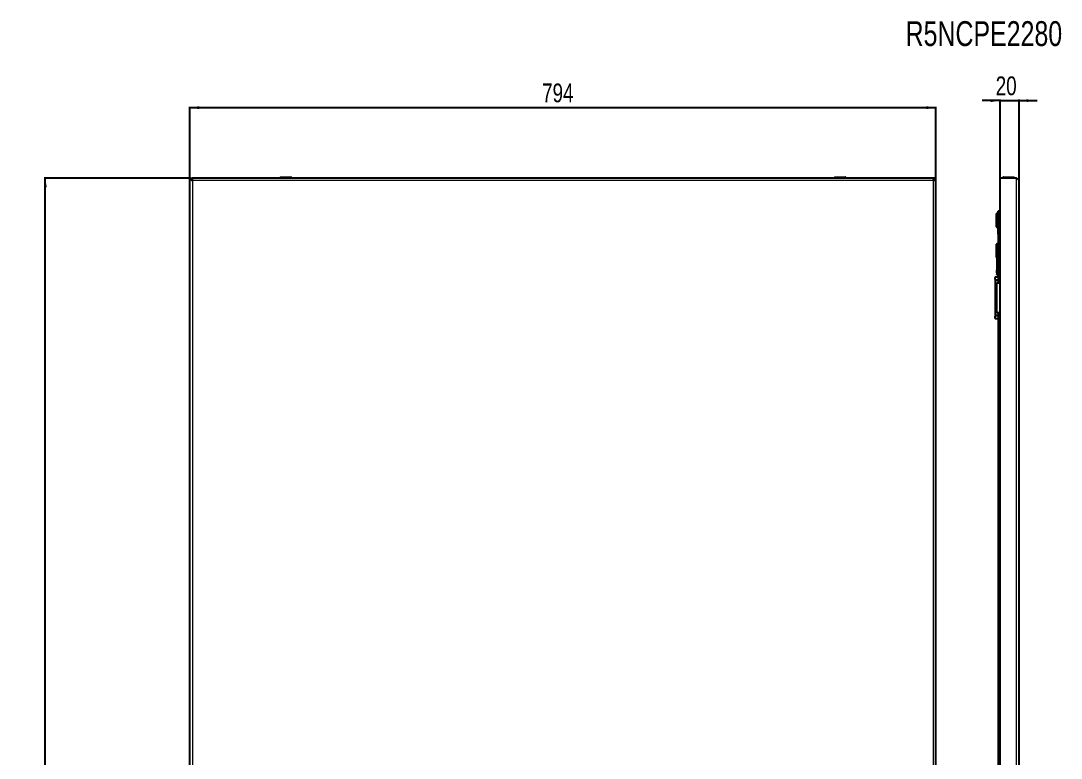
# Model space of a CAD drawing. Header units: millimetres. Extents: x -545 to 1520, y -1456 to 1043.
# Drawn here: x -545 to 562, y 258 to 1043 of the extents above; entities that cross this region are included whole.
import ezdxf

# ---------------------------------------------------------------- set-up
doc = ezdxf.new("R2010")
doc.units = ezdxf.units.MM
doc.layers.add('FORMAT', color=7, linetype='Continuous')
doc.styles.add('SLDTEXTSTYLE0', font='TXT', dxfattribs={"width": 0.75})
doc.dimstyles.new('SLDDIMSTYLE0', dxfattribs={"dimtxt": 20, "dimasz": 10, "dimexe": 0, "dimexo": 0.0625, "dimgap": 5, "dimtad": 2, "dimdec": 1, "dimrnd": 1e-09, "dimzin": 12, "dimdsep": 46, "dimtxsty": 'SLDTEXTSTYLE0', "dimsah": 1, "dimcen": 0.09, "dimadec": 0, "dimazin": 3, "dimtfac": 1, "dimtofl": 0, "dimtmove": 0, "dimatfit": 3, "dimfxl": 0, "dimfrac": 2, "dimtolj": 1, "dimtzin": 12, "dimarcsym": 0})
doc.dimstyles.new('SLDDIMSTYLE1', dxfattribs={"dimtxt": 20, "dimasz": 10, "dimexe": 0, "dimexo": 0.0625, "dimgap": 5, "dimtad": 2, "dimdec": 1, "dimrnd": 1e-09, "dimzin": 12, "dimdsep": 46, "dimtxsty": 'SLDTEXTSTYLE0', "dimsah": 1, "dimcen": 0.09, "dimadec": 0, "dimazin": 3, "dimtfac": 1, "dimtmove": 0, "dimatfit": 0, "dimfxl": 0, "dimfrac": 2, "dimtolj": 1, "dimtzin": 12, "dimarcsym": 0})

# ---------------------------------------------------------------- blocks, each defined once
blk = doc.blocks.new('_D')
at = {"layer": 'FORMAT'}
for p, q in [((-365.3, 875.7), (-365.3, 951.7)), ((-365.3, 950.7), (428.7, 950.7)), ((428.7, 875.7), (428.7, 951.7))]:
    blk.add_line(p, q, dxfattribs=at)
for points in [[(-365.3, 950.7), (-355.3, 949.1), (-355.3, 952.2)], [(428.7, 950.7), (418.7, 952.2), (418.7, 949.1)]]:
    blk.add_solid(points, dxfattribs=at)
at = {"layer": 'FORMAT', "insert": (9.6, 976.4), "char_height": 20, "attachment_point": 1, "style": 'SLDTEXTSTYLE0'}
blk.add_mtext('794', dxfattribs=at)
blk = doc.blocks.new('_D_1')
at = {"layer": 'FORMAT'}
for p, q in [((-365.3, 875.7), (-520.3, 875.7)), ((-519.3, -1279.3), (-519.3, 875.7)), ((-365.3, -1279.3), (-520.3, -1279.3))]:
    blk.add_line(p, q, dxfattribs=at)
for points in [[(-519.3, 875.7), (-520.8, 865.7), (-517.7, 865.7)], [(-519.3, -1279.3), (-517.7, -1269.3), (-520.8, -1269.3)]]:
    blk.add_solid(points, dxfattribs=at)
at = {"layer": 'FORMAT', "insert": (-545, -226.2), "char_height": 20, "attachment_point": 1, "rotation": 90, "style": 'SLDTEXTSTYLE0'}
blk.add_mtext('2155', dxfattribs=at)
blk = doc.blocks.new('_D_3')
at = {"layer": 'FORMAT'}
for p, q in [((497.3, 958.2), (478, 958.2)), ((497.3, 875.7), (497.3, 959.2)), ((497.3, 958.2), (517.3, 958.2)), ((517.3, 873.1), (517.3, 959.2)), ((517.3, 958.2), (536.5, 958.2))]:
    blk.add_line(p, q, dxfattribs=at)
for points in [[(497.3, 958.2), (487.3, 959.7), (487.3, 956.6)], [(517.3, 958.2), (527.3, 956.6), (527.3, 959.7)]]:
    blk.add_solid(points, dxfattribs=at)
at = {"layer": 'FORMAT', "insert": (492.5, 983.9), "char_height": 20, "attachment_point": 1, "style": 'SLDTEXTSTYLE0'}
blk.add_mtext('20', dxfattribs=at)

msp = doc.modelspace()

# ---------------------------------------------------------------- linework, layer by layer
at = {"color": 7, "linetype": 'Continuous', "lineweight": 25}
for p, q in [((-365.25, -1279.35), (-365.25, 875.65)), ((-365.25, 875.65), (-363.25, 875.65)), ((-362.95, 873.94), (-362.95, 875.65)), ((426.45, 875.65), (-362.95, 875.65)), ((-269, 876.4), (-269, 875.65)), ((-268.75, 876.65), (-257.75, 876.65)), ((-257.5, 875.65), (-257.5, 876.4)), ((321, 876.4), (321, 875.65)), ((321.25, 876.65), (323.74, 876.65)), ((323.74, 876.65), (332.25, 876.65)), ((332.5, 875.65), (332.5, 876.4)), ((426.45, 875.65), (426.45, 873.95)), ((428.75, 875.65), (426.75, 875.65)), ((428.75, -1279.35), (428.75, 875.65)), ((497.27, -1279.35), (497.27, 875.65)), ((514.67, 875.65), (497.27, 875.65)), ((500.52, 876.4), (500.52, 875.65)), ((500.77, 876.65), (501.67, 876.65)), ((501.67, 876.65), (511.77, 876.65)), ((512.02, 875.65), (512.02, 876.4)), ((517.27, 873.05), (517.27, -124.35)), ((493.77, 838.15), (493.27, 837.65)), ((493.27, 830.65), (493.27, 837.65)), ((495.27, 838.15), (493.77, 838.15)), ((493.77, 838.15), (493.77, 830.65)), ((495.07, 836.01), (495.27, 836.01)), ((495.07, 834.01), (495.07, 836.01)), ((495.07, 834.01), (495.27, 834.01)), ((495.07, 832.05), (495.07, 834.01)), ((495.07, 832.05), (495.27, 832.05)), ((495.07, 831), (495.27, 831)), ((495.07, 829.95), (495.07, 831)), ((495.27, 815.95), (495.27, 840.35)), ((495.57, 840.65), (497.27, 840.65)), ((493.27, 823.65), (493.27, 830.65)), ((493.27, 823.65), (493.77, 823.15)), ((493.77, 830.65), (493.77, 823.15)), ((493.77, 823.15), (495.07, 823.15)), ((495.05, 829.59), (495.07, 829.59)), ((495.27, 826.37), (495.05, 826.37)), ((495.07, 829.95), (495.27, 829.95)), ((495.07, 828.56), (495.07, 829.95)), ((495.07, 828.56), (495.27, 828.56)), ((495.07, 828.08), (495.07, 828.56)), ((495.07, 828.08), (495.27, 828.08)), ((495.07, 827.28), (495.07, 828.08)), ((495.07, 827.28), (495.27, 827.28)), ((495.07, 826.5), (495.07, 827.28)), ((495.07, 823.05), (495.27, 823.05)), ((495.07, 822.72), (495.07, 823.05)), ((495.07, 822.72), (495.27, 822.72)), ((495.07, 822.04), (495.07, 822.72)), ((495.07, 822.04), (495.27, 822.04)), ((495.07, 821.01), (495.27, 821.01)), ((495.07, 820.9), (495.07, 821.01)), ((495.07, 820.9), (495.27, 820.9)), ((495.07, 820.65), (495.07, 820.9)), ((495.07, 820.3), (495.07, 820.65)), ((495.07, 820.65), (495.27, 820.65)), ((495.07, 820.3), (495.27, 820.3)), ((495.27, 815.65), (495.27, 798.65)), ((495.27, 815.65), (495.57, 815.65)), ((496.22, 815.65), (495.57, 815.65)), ((496.22, 815.65), (497.27, 815.65)), ((493.77, 805.65), (493.27, 805.15)), ((493.27, 791.15), (493.27, 805.15)), ((493.67, 798.15), (493.67, 773.15)), ((495.27, 805.65), (493.77, 805.65)), ((493.77, 805.65), (493.77, 798.47)), ((497.16, 798.65), (495.67, 798.65)), ((493.27, 791.15), (493.67, 790.75)), ((491.72, 769.65), (491.72, 767.65)), ((495.27, 770.15), (492.22, 770.15)), ((492.22, 767.15), (495.27, 767.15)), ((492.22, 767.15), (492.22, 766.85)), ((492.22, 729.45), (492.22, 766.85)), ((492.22, 766.85), (495.22, 766.85)), ((494.72, 767.15), (494.72, 766.85)), ((495.22, 766.85), (495.27, 766.85)), ((495.27, 772.65), (495.27, 764.15)), ((495.67, 772.65), (497.27, 772.65)), ((493.77, 732.15), (493.77, 764.15)), ((493.77, 764.15), (496.77, 764.15)), ((497.27, 764.15), (496.77, 764.15)), ((496.77, 732.15), (493.77, 732.15)), ((495.27, 732.15), (495.27, 123.65)), ((496.77, 732.15), (497.27, 732.15)), ((491.72, 728.65), (491.72, 726.65)), ((495.22, 729.45), (492.22, 729.45)), ((492.22, 729.45), (492.22, 729.15)), ((495.27, 729.15), (492.22, 729.15)), ((492.22, 726.15), (495.27, 726.15)), ((494.72, 729.45), (494.72, 729.15)), ((495.27, 729.45), (495.22, 729.45))]:
    msp.add_line(p, q, dxfattribs=at)
at = {"color": 8, "linetype": 'Continuous', "lineweight": 18}
for p, q in [((-257.5, 876.4), (-269, 876.4)), ((323.6, 876.4), (321, 876.4)), ((332.5, 876.4), (323.6, 876.4)), ((501.46, 876.4), (500.52, 876.4)), ((512.02, 876.4), (501.46, 876.4)), ((514.67, -1279.35), (514.67, 875.65)), ((-362.65, 873.05), (-362.65, -124.51)), ((426.15, 873.05), (-362.65, 873.05)), ((426.15, -1276.75), (426.15, 873.05)), ((495.27, 840.35), (495.57, 840.35)), ((495.57, 840.65), (495.57, 840.35)), ((497.27, 840.35), (495.57, 840.35)), ((495.57, 840.35), (495.57, 815.95)), ((495.07, 824.78), (495.27, 824.78)), ((495.57, 815.95), (495.27, 815.95)), ((495.57, 815.95), (497.27, 815.95)), ((495.57, 815.95), (495.57, 815.65)), ((495.67, 798.15), (497.27, 798.15)), ((495.67, 773.15), (495.67, 798.15)), ((495.22, 766.85), (495.22, 767.15)), ((495.22, 764.15), (495.22, 766.85)), ((497.27, 773.15), (495.67, 773.15)), ((496.77, 732.15), (496.77, 764.15)), ((495.22, 729.45), (495.22, 732.15)), ((495.22, 729.15), (495.22, 729.45))]:
    msp.add_line(p, q, dxfattribs=at)
at = {"color": 7, "linetype": 'Continuous', "lineweight": 25}
for centre, radius, start, end in [((-268.75, 876.4), 0.25, 90, 180), ((-257.75, 876.4), 0.25, 0, 90), ((321.25, 876.4), 0.25, 90, 180), ((332.25, 876.4), 0.25, 0, 90), ((500.77, 876.4), 0.25, 90, 180), ((511.77, 876.4), 0.25, 0, 90), ((495.57, 840.35), 0.3, 90, 180), ((495.57, 815.95), 0.3, 180, 270), ((492.22, 769.65), 0.5, 90, 180), ((492.22, 767.65), 0.5, 180, 270), ((492.22, 728.65), 0.5, 90, 180), ((492.22, 726.65), 0.5, 180, 270)]:
    msp.add_arc(centre, radius, start, end, dxfattribs=at)
for points, knots in [([(-365.25, 875.65), (-365.25, 875.54), (-365.24, 875.43), (-365.17, 875.22), (-365.12, 875.11), (-364.99, 874.89), (-364.91, 874.78), (-364.72, 874.57), (-364.61, 874.46), (-364.37, 874.24), (-364.24, 874.13), (-363.96, 873.92), (-363.8, 873.81), (-363.33, 873.48), (-363, 873.27), (-362.65, 873.05)], [0, 0, 0, 0, 0.125, 0.125, 0.25, 0.25, 0.375, 0.375, 0.5, 0.5, 0.625, 0.625, 0.75, 0.75, 1, 1, 1, 1]), ([(-363.25, 875.65), (-363.25, 875.22), (-363.19, 874.79), (-362.97, 873.92), (-362.81, 873.49), (-362.65, 873.05)], [0, 0, 0, 0, 0.5, 0.5, 1, 1, 1, 1]), ([(-362.65, 873.05), (-362.68, 873.39), (-362.7, 873.73), (-362.75, 874.36), (-362.78, 874.65), (-362.83, 875.13), (-362.85, 875.32), (-362.9, 875.58), (-362.93, 875.65), (-362.95, 875.65)], [0, 0, 0, 0, 0.25, 0.25, 0.5, 0.5, 0.75, 0.75, 1, 1, 1, 1]), ([(426.15, 873.05), (426.32, 873.16), (426.49, 873.27), (426.82, 873.49), (426.99, 873.6), (427.3, 873.81), (427.45, 873.92), (427.73, 874.14), (427.87, 874.25), (428.11, 874.46), (428.22, 874.57), (428.4, 874.79), (428.49, 874.9), (428.68, 875.22), (428.75, 875.43), (428.75, 875.65)], [0, 0, 0, 0, 0.125, 0.125, 0.25, 0.25, 0.375, 0.375, 0.5, 0.5, 0.625, 0.625, 0.75, 0.75, 1, 1, 1, 1]), ([(426.45, 875.65), (426.42, 875.65), (426.4, 875.58), (426.35, 875.32), (426.32, 875.13), (426.27, 874.65), (426.25, 874.36), (426.2, 873.73), (426.17, 873.39), (426.15, 873.05)], [0, 0, 0, 0, 0.25, 0.25, 0.5, 0.5, 0.75, 0.75, 1, 1, 1, 1]), ([(426.15, 873.05), (426.3, 873.49), (426.46, 873.92), (426.68, 874.78), (426.75, 875.22), (426.75, 875.65)], [0, 0, 0, 0, 0.5, 0.5, 1, 1, 1, 1]), ([(514.67, 875.65), (514.84, 875.54), (515.01, 875.43), (515.35, 875.22), (515.51, 875.11), (515.83, 874.89), (515.98, 874.78), (516.26, 874.57), (516.39, 874.46), (516.63, 874.24), (516.74, 874.13), (516.93, 873.92), (517.01, 873.81), (517.21, 873.48), (517.27, 873.27), (517.27, 873.05)], [0, 0, 0, 0, 0.125, 0.125, 0.25, 0.25, 0.375, 0.375, 0.5, 0.5, 0.625, 0.625, 0.75, 0.75, 1, 1, 1, 1]), ([(495.07, 831.18), (495.07, 831.22), (495.07, 831.5), (495.07, 831.79), (495.07, 832.05)], [0, 0, 0, 0, 0.1394984, 1, 1, 1, 1]), ([(495.07, 824.78), (495.07, 825.11), (495.07, 825.71), (495.07, 826.28), (495.07, 826.31), (495.07, 826.33)], [0, 0, 0, 0, 0.4156784, 0.7762775, 1, 1, 1, 1]), ([(495.07, 823.05), (495.07, 823.39), (495.07, 824.02), (495.07, 824.54), (495.07, 824.78)], [0, 0, 0, 0, 0.5367999, 1, 1, 1, 1]), ([(495.07, 821.01), (495.07, 821.16), (495.07, 821.42), (495.07, 821.85), (495.07, 822.04)], [0, 0, 0, 0, 0.5476433, 1, 1, 1, 1]), ([(493.37, 796.16), (493.37, 796.21), (493.37, 796.29), (493.37, 796.38), (493.37, 796.47), (493.37, 796.6), (493.37, 796.63), (493.37, 796.65)], [0, 0, 0, 0, 0.1246927, 0.1871822, 0.2497734, 0.5000394, 1, 1, 1, 1]), ([(493.37, 795.95), (493.37, 795.95), (493.37, 795.95), (493.37, 795.96), (493.37, 795.97), (493.37, 796), (493.37, 796.04), (493.37, 796.08), (493.37, 796.12), (493.37, 796.14), (493.37, 796.16)], [0, 0, 0, 0, 0.1288253, 0.1801694, 0.2433966, 0.3698599, 0.4998642, 0.7496495, 0.8434763, 1, 1, 1, 1]), ([(493.37, 794.44), (493.37, 794.52), (493.37, 794.67), (493.37, 794.89), (493.37, 795.07), (493.37, 795.24), (493.37, 795.34), (493.37, 795.35), (493.37, 795.36)], [0, 0, 0, 0, 0.1250486, 0.2498861, 0.3708558, 0.4998199, 0.7496086, 1, 1, 1, 1]), ([(493.37, 793.59), (493.37, 793.6), (493.37, 793.61), (493.37, 793.7), (493.37, 793.79), (493.37, 793.92), (493.37, 794.13), (493.37, 794.32), (493.37, 794.44)], [0, 0, 0, 0, 0.25007, 0.3791813, 0.5004993, 0.6241696, 0.7508424, 1, 1, 1, 1]), ([(493.37, 777.71), (493.37, 777.7), (493.37, 777.69), (493.37, 777.61), (493.37, 777.51), (493.37, 777.38), (493.37, 777.17), (493.37, 776.99), (493.37, 776.87)], [0, 0, 0, 0, 0.2500695, 0.3795588, 0.5004992, 0.6245563, 0.7508428, 1, 1, 1, 1]), ([(493.37, 776.87), (493.37, 776.83), (493.37, 776.75), (493.37, 776.6), (493.37, 776.41), (493.37, 776.24), (493.37, 776.07), (493.37, 775.96), (493.37, 775.95), (493.37, 775.95)], [0, 0, 0, 0, 0.06263661, 0.12527825, 0.25007232, 0.37484052, 0.49999408, 0.74969583, 1, 1, 1, 1]), ([(493.37, 775.36), (493.37, 775.36), (493.37, 775.35), (493.37, 775.34), (493.37, 775.33), (493.37, 775.31), (493.37, 775.25), (493.37, 775.19), (493.37, 775.15)], [0, 0, 0, 0, 0.1310705, 0.1824367, 0.2437962, 0.3713877, 0.5004416, 1, 1, 1, 1]), ([(493.37, 775.15), (493.37, 775.12), (493.37, 775.07), (493.37, 774.99), (493.37, 774.92), (493.37, 774.83), (493.37, 774.7), (493.37, 774.67), (493.37, 774.65)], [0, 0, 0, 0, 0.0626863, 0.12517257, 0.18762788, 0.25018469, 0.50031356, 1, 1, 1, 1])]:
    msp.add_open_spline(points, degree=3, knots=knots, dxfattribs=at)
for points in [[(493.67, 798.15), (493.68, 798.22), (493.69, 798.35), (493.81, 798.51), (493.98, 798.63), (494.11, 798.64), (494.17, 798.65)], [(495.67, 798.65), (495.48, 798.65), (495.08, 798.65), (494.59, 798.65), (494.24, 798.65), (494.19, 798.65), (494.17, 798.65)], [(494.17, 772.65), (494.11, 772.66), (493.98, 772.67), (493.81, 772.79), (493.69, 772.96), (493.68, 773.09), (493.67, 773.15)], [(494.17, 772.65), (494.19, 772.65), (494.24, 772.65), (494.59, 772.65), (495.08, 772.65), (495.48, 772.65), (495.67, 772.65)]]:
    msp.add_open_spline(points, degree=3, dxfattribs=at)
at = {"color": 8, "linetype": 'Continuous', "lineweight": 18}
for points in [[(495.67, 798.15), (495.41, 798.15), (494.89, 798.15), (494.23, 798.15), (493.76, 798.15), (493.7, 798.15), (493.67, 798.15)], [(495.67, 798.65), (495.67, 798.64), (495.67, 798.63), (495.67, 798.51), (495.67, 798.35), (495.67, 798.22), (495.67, 798.15)], [(493.67, 773.15), (493.7, 773.15), (493.76, 773.15), (494.23, 773.15), (494.89, 773.15), (495.41, 773.15), (495.67, 773.15)], [(495.67, 773.15), (495.67, 773.09), (495.67, 772.96), (495.67, 772.79), (495.67, 772.67), (495.67, 772.66), (495.67, 772.65)]]:
    msp.add_open_spline(points, degree=3, dxfattribs=at)

# ---------------------------------------------------------------- texts
at = {"layer": 'FORMAT', "insert": (396.57, 1042.76), "char_height": 26.458, "attachment_point": 1, "style": 'SLDTEXTSTYLE0'}
msp.add_mtext('R5NCPE2280', dxfattribs=at)

# ---------------------------------------------------------------- dimensions: what is measured, and where the dimension line sits
at = {"layer": 'FORMAT'}
for base, p1, p2, dimstyle, picture, middle in [((428.75, 950.65), (-365.25, 875.65), (428.75, 875.65), 'SLDDIMSTYLE0', '_D', (31.75, 950.65)), ((517.27, 958.15), (497.27, 875.65), (517.27, 873.05), 'SLDDIMSTYLE1', '_D_3', (507.27, 958.15))]:
    dim = msp.add_linear_dim(base=base, p1=p1, p2=p2, dimstyle=dimstyle, dxfattribs=at)
    dim.commit()
    dim.dimension.update_dxf_attribs({"geometry": picture, "text_midpoint": middle, "dimtype": 160})
dim = msp.add_linear_dim(base=(-519.26, 875.65), p1=(-365.25, -1279.35), p2=(-365.25, 875.65), angle=90, dimstyle='SLDDIMSTYLE0', dxfattribs=at)
dim.commit()
dim.dimension.update_dxf_attribs({"geometry": '_D_1', "text_midpoint": (-519.26, -196.62), "dimtype": 160})

doc.saveas('drawing.dxf')
